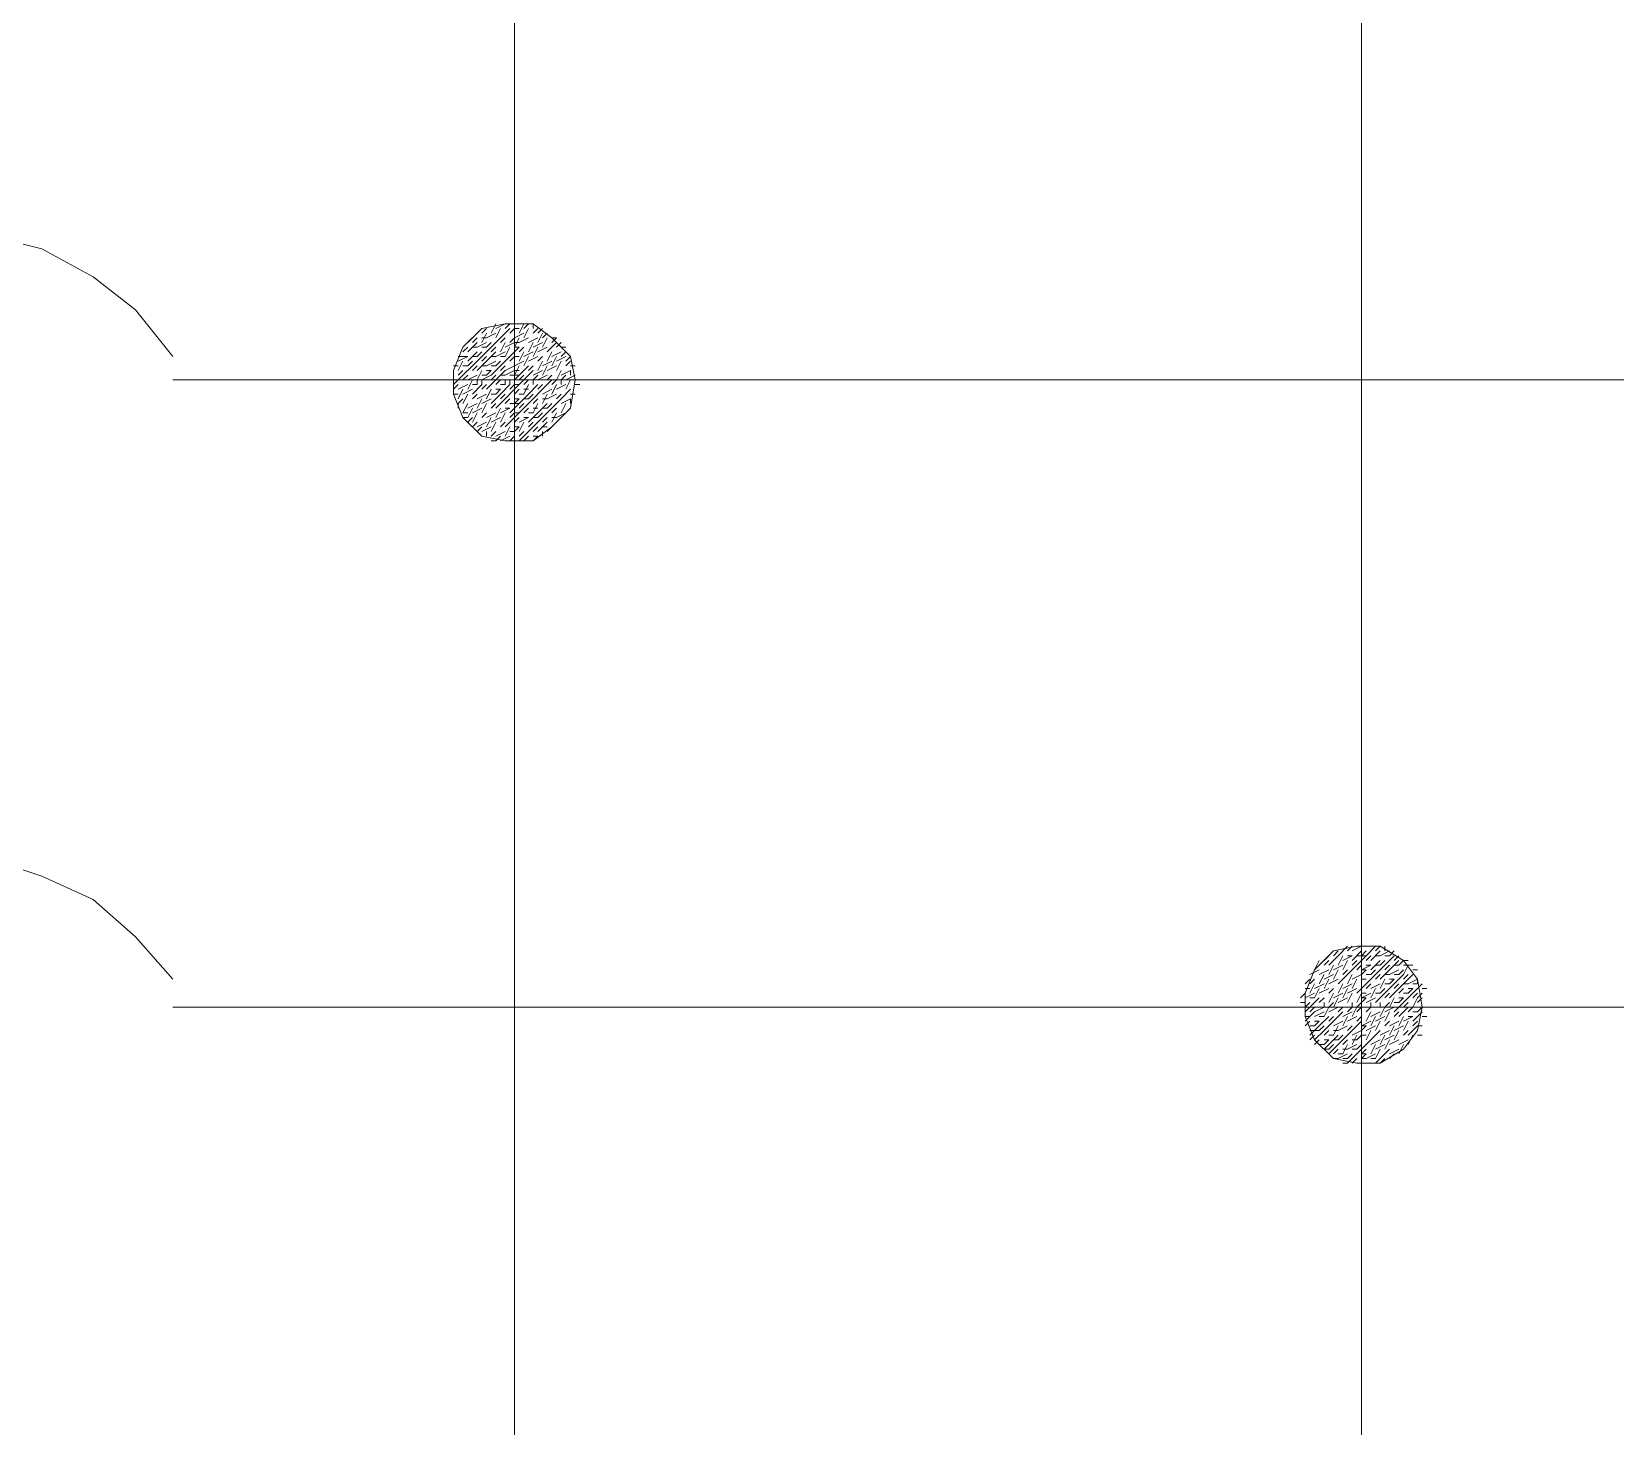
# Model space of a CAD drawing. Header units: metres. Extents: x 0 to 113, y -32 to 21.
# Drawn here: x 62.262 to 62.882, y -15.365 to -14.819 of the extents above; entities that cross this region are included whole.
import ezdxf

# ---------------------------------------------------------------- set-up
doc = ezdxf.new("R2010")
doc.units = ezdxf.units.M
doc.header["$LTSCALE"] = 0.5
doc.layers.add('TABLA', color=7, linetype='Continuous')

msp = doc.modelspace()

# ---------------------------------------------------------------- linework, layer by layer
at = {"layer": 'TABLA', "color": 7, "linetype": 'Continuous', "lineweight": 18, "true_color": 0x000007}
for p, q in [((62.45143, -13.77571), (62.45143, -15.99965)), ((62.783, -13.79037), (62.783, -15.99965)), ((62.44227, -14.93715), (62.4441, -14.93348)), ((62.4441, -14.93531), (62.44776, -14.93348)), ((62.44776, -14.93531), (62.44959, -14.93348)), ((62.45143, -14.93348), (62.45326, -14.93348)), ((62.45143, -14.93348), (62.45326, -14.93348)), ((62.45326, -14.93348), (62.45509, -14.93348)), ((62.45326, -14.93715), (62.45509, -14.93348)), ((62.45509, -14.93531), (62.45692, -14.93348)), ((62.45875, -14.93531), (62.45875, -14.93348)), ((62.43311, -14.94447), (62.43677, -14.94081)), ((62.43494, -14.94081), (62.43677, -14.93898)), ((62.43677, -14.94264), (62.44043, -14.94081)), ((62.4386, -14.93715), (62.44043, -14.93531)), ((62.4386, -14.94081), (62.44043, -14.93715)), ((62.4386, -14.93898), (62.44043, -14.93898)), ((62.44043, -14.93898), (62.4441, -14.93715)), ((62.44043, -14.94264), (62.44227, -14.94081)), ((62.4441, -14.93898), (62.44593, -14.93531)), ((62.44593, -14.94081), (62.44776, -14.93898)), ((62.44593, -14.94447), (62.44776, -14.94081)), ((62.44776, -14.94264), (62.45143, -14.94081)), ((62.44959, -14.93715), (62.45143, -14.93531)), ((62.44959, -14.94081), (62.45143, -14.93898)), ((62.45143, -14.93531), (62.45326, -14.93531)), ((62.45143, -14.93898), (62.45143, -14.93715)), ((62.45143, -14.93898), (62.45509, -14.93715)), ((62.45143, -14.94264), (62.45326, -14.93898)), ((62.45143, -14.94081), (62.45326, -14.94081)), ((62.45326, -14.94081), (62.45692, -14.93898)), ((62.45509, -14.93898), (62.45692, -14.93531)), ((62.45692, -14.94081), (62.46059, -14.93898)), ((62.45692, -14.94447), (62.45875, -14.94081)), ((62.45875, -14.93715), (62.46059, -14.93531)), ((62.45875, -14.94264), (62.46242, -14.94081)), ((62.46059, -14.93715), (62.46242, -14.93531)), ((62.46059, -14.94081), (62.46242, -14.93715)), ((62.46242, -14.93898), (62.46425, -14.93715)), ((62.46242, -14.94264), (62.46425, -14.93898)), ((62.46425, -14.94447), (62.46791, -14.94081)), ((62.46608, -14.93898), (62.46791, -14.93898)), ((62.46608, -14.94081), (62.46791, -14.93898)), ((62.46791, -14.94264), (62.46975, -14.94081)), ((62.42944, -14.9463), (62.43127, -14.9463)), ((62.42944, -14.94814), (62.43311, -14.9463)), ((62.43127, -14.94447), (62.43311, -14.94264)), ((62.43127, -14.9463), (62.43311, -14.9463)), ((62.43311, -14.94814), (62.43677, -14.94447)), ((62.43494, -14.94264), (62.43677, -14.94264)), ((62.43494, -14.9463), (62.43677, -14.9463)), ((62.43677, -14.9463), (62.4386, -14.94447)), ((62.4386, -14.94264), (62.44043, -14.94264)), ((62.4386, -14.94814), (62.44043, -14.9463)), ((62.44227, -14.94447), (62.4441, -14.94264)), ((62.44227, -14.9463), (62.4441, -14.9463)), ((62.4441, -14.9463), (62.44776, -14.94447)), ((62.44593, -14.9463), (62.44776, -14.9463)), ((62.44776, -14.9463), (62.44959, -14.94264)), ((62.44959, -14.94814), (62.45143, -14.9463)), ((62.45143, -14.94264), (62.45326, -14.94264)), ((62.45143, -14.94447), (62.45326, -14.94264)), ((62.45143, -14.9463), (62.45326, -14.9463)), ((62.45326, -14.94447), (62.45509, -14.94264)), ((62.45326, -14.94814), (62.45509, -14.94447)), ((62.45509, -14.9463), (62.45875, -14.94447)), ((62.45509, -14.94997), (62.45692, -14.9463)), ((62.45692, -14.94814), (62.46059, -14.9463)), ((62.45875, -14.9463), (62.46059, -14.94264)), ((62.46059, -14.94447), (62.46425, -14.94264)), ((62.46059, -14.94814), (62.46242, -14.9463)), ((62.46425, -14.94814), (62.46608, -14.94447)), ((62.46608, -14.9463), (62.46975, -14.94447)), ((62.46608, -14.94997), (62.46791, -14.9463)), ((62.46791, -14.94814), (62.47158, -14.9463)), ((62.46975, -14.94264), (62.47158, -14.94264)), ((62.46975, -14.9463), (62.47158, -14.94447)), ((62.47158, -14.94814), (62.47341, -14.9463)), ((62.42761, -14.94997), (62.42944, -14.94997)), ((62.42761, -14.95363), (62.42761, -14.9518)), ((62.42944, -14.9518), (62.43127, -14.94814)), ((62.42944, -14.95363), (62.43127, -14.9518)), ((62.43127, -14.94997), (62.43311, -14.94997)), ((62.43127, -14.95546), (62.43311, -14.95363)), ((62.43311, -14.94997), (62.43494, -14.94814)), ((62.43311, -14.95546), (62.43677, -14.95363)), ((62.43494, -14.9518), (62.43677, -14.94997)), ((62.43677, -14.95546), (62.4386, -14.9518)), ((62.4386, -14.94997), (62.44043, -14.94997)), ((62.4386, -14.95363), (62.44043, -14.95363)), ((62.44043, -14.94997), (62.4441, -14.94814)), ((62.44043, -14.9518), (62.44227, -14.9518)), ((62.44043, -14.95363), (62.44227, -14.9518)), ((62.44227, -14.94997), (62.4441, -14.94997)), ((62.44227, -14.95546), (62.4441, -14.95363)), ((62.4441, -14.94997), (62.44593, -14.94814)), ((62.44593, -14.9518), (62.44776, -14.94997)), ((62.44593, -14.95363), (62.44776, -14.95363)), ((62.44776, -14.95363), (62.45143, -14.9518)), ((62.44959, -14.95363), (62.45143, -14.95363)), ((62.45143, -14.94997), (62.45143, -14.94814)), ((62.45143, -14.94997), (62.45509, -14.94814)), ((62.45143, -14.95363), (62.45326, -14.94997)), ((62.45143, -14.9518), (62.45326, -14.9518)), ((62.45143, -14.95363), (62.45326, -14.95363)), ((62.45326, -14.95546), (62.45509, -14.95363)), ((62.45509, -14.95546), (62.45875, -14.9518)), ((62.45692, -14.9518), (62.45875, -14.94997)), ((62.45875, -14.95363), (62.46242, -14.9518)), ((62.45875, -14.95546), (62.46059, -14.95363)), ((62.46059, -14.9518), (62.46242, -14.94814)), ((62.46059, -14.95546), (62.46425, -14.95363)), ((62.46242, -14.94997), (62.46608, -14.94814)), ((62.46242, -14.95363), (62.46425, -14.94997)), ((62.46425, -14.9518), (62.46791, -14.94997)), ((62.46425, -14.95546), (62.46608, -14.95363)), ((62.46791, -14.9518), (62.46975, -14.94814)), ((62.46791, -14.95546), (62.46975, -14.9518)), ((62.46975, -14.95363), (62.47341, -14.9518)), ((62.46975, -14.95546), (62.47158, -14.95363)), ((62.47158, -14.94997), (62.47341, -14.94814)), ((62.47158, -14.95546), (62.47524, -14.95363)), ((62.47341, -14.94997), (62.47524, -14.94997)), ((62.47341, -14.95363), (62.47341, -14.9518)), ((63.20984, -14.95546), (62.3177, -14.95546)), ((62.42761, -14.95546), (62.42944, -14.95546)), ((62.42761, -14.9573), (62.42944, -14.95546)), ((62.42761, -14.95913), (62.42944, -14.9573)), ((62.42944, -14.95913), (62.43311, -14.9573)), ((62.42944, -14.96279), (62.43127, -14.95913)), ((62.43127, -14.95546), (62.43311, -14.95546)), ((62.43127, -14.96096), (62.43494, -14.95913)), ((62.43311, -14.95913), (62.43494, -14.95546)), ((62.43494, -14.95546), (62.43677, -14.95546)), ((62.43494, -14.9573), (62.43677, -14.9573)), ((62.43677, -14.9573), (62.43677, -14.95546)), ((62.43677, -14.95546), (62.4386, -14.95546)), ((62.4386, -14.95913), (62.44043, -14.9573)), ((62.44043, -14.95913), (62.4441, -14.95546)), ((62.44043, -14.96279), (62.44227, -14.95913)), ((62.4441, -14.9573), (62.44593, -14.95546)), ((62.4441, -14.95913), (62.44593, -14.95913)), ((62.4441, -14.96096), (62.44593, -14.95913)), ((62.44593, -14.95546), (62.44776, -14.95546)), ((62.44593, -14.9573), (62.44776, -14.9573)), ((62.44776, -14.95546), (62.44959, -14.95546)), ((62.44776, -14.9573), (62.44776, -14.95546)), ((62.44776, -14.95546), (62.44959, -14.95546)), ((62.44959, -14.95546), (62.45143, -14.95546)), ((62.44959, -14.95913), (62.45143, -14.9573)), ((62.45143, -14.95913), (62.45509, -14.95546)), ((62.45143, -14.9573), (62.45326, -14.9573)), ((62.45143, -14.96096), (62.45326, -14.95913)), ((62.45326, -14.95546), (62.45509, -14.95546)), ((62.45509, -14.9573), (62.45692, -14.95546)), ((62.45509, -14.96096), (62.45692, -14.9573)), ((62.45509, -14.95913), (62.45692, -14.95913)), ((62.45692, -14.95546), (62.45875, -14.95546)), ((62.45875, -14.9573), (62.45875, -14.95546)), ((62.46059, -14.95546), (62.46242, -14.95546)), ((62.46059, -14.95913), (62.46242, -14.9573)), ((62.46242, -14.96096), (62.46608, -14.95913)), ((62.46608, -14.95546), (62.46791, -14.95546)), ((62.46608, -14.9573), (62.46791, -14.95546)), ((62.46608, -14.96096), (62.46791, -14.9573)), ((62.46791, -14.95546), (62.46975, -14.95546)), ((62.46791, -14.95913), (62.47158, -14.9573)), ((62.46975, -14.9573), (62.46975, -14.95546)), ((62.47158, -14.95913), (62.47341, -14.95546)), ((62.47524, -14.9573), (62.47707, -14.9573)), ((62.42761, -14.96096), (62.42944, -14.96096)), ((62.42944, -14.96462), (62.43127, -14.96279)), ((62.42944, -14.96646), (62.42944, -14.96462)), ((62.43127, -14.96462), (62.43311, -14.96096)), ((62.43127, -14.96829), (62.43311, -14.96462)), ((62.43311, -14.96646), (62.43677, -14.96462)), ((62.43494, -14.96279), (62.43677, -14.96096)), ((62.43677, -14.96279), (62.44043, -14.96096)), ((62.43677, -14.96646), (62.4386, -14.96279)), ((62.4386, -14.96462), (62.44227, -14.96279)), ((62.4386, -14.96829), (62.44043, -14.96462)), ((62.44227, -14.96096), (62.4441, -14.96096)), ((62.44227, -14.96646), (62.4441, -14.96462)), ((62.44593, -14.96279), (62.44776, -14.96096)), ((62.44776, -14.96462), (62.44959, -14.96279)), ((62.44959, -14.96462), (62.45143, -14.96462)), ((62.45143, -14.96279), (62.45326, -14.96279)), ((62.45143, -14.96462), (62.45326, -14.96279)), ((62.45143, -14.96462), (62.45326, -14.96462)), ((62.45326, -14.96096), (62.45509, -14.96096)), ((62.45326, -14.96646), (62.45509, -14.96462)), ((62.45509, -14.96279), (62.45692, -14.96279)), ((62.45692, -14.96279), (62.45875, -14.96096)), ((62.45875, -14.96462), (62.46059, -14.96279)), ((62.45875, -14.96829), (62.46059, -14.96462)), ((62.46242, -14.96462), (62.46425, -14.96096)), ((62.46242, -14.96279), (62.46425, -14.96279)), ((62.46425, -14.96279), (62.46791, -14.96096)), ((62.46425, -14.96646), (62.46608, -14.96462)), ((62.46791, -14.96279), (62.46975, -14.96096)), ((62.46975, -14.96462), (62.47341, -14.96279)), ((62.46975, -14.96829), (62.47158, -14.96462)), ((62.47341, -14.96096), (62.47524, -14.96096)), ((62.47341, -14.96462), (62.47341, -14.96279)), ((62.43127, -14.96829), (62.43311, -14.96829)), ((62.43127, -14.97012), (62.43311, -14.97012)), ((62.43311, -14.97012), (62.43494, -14.96646)), ((62.43311, -14.97195), (62.43494, -14.97012)), ((62.43494, -14.96829), (62.4386, -14.96646)), ((62.43494, -14.97195), (62.43677, -14.96829)), ((62.43494, -14.97378), (62.43677, -14.97195)), ((62.43677, -14.97378), (62.44043, -14.97195)), ((62.4386, -14.97012), (62.44043, -14.96829)), ((62.44043, -14.97012), (62.4441, -14.96829)), ((62.44043, -14.97378), (62.44227, -14.97012)), ((62.44227, -14.97195), (62.44593, -14.97012)), ((62.44227, -14.97562), (62.4441, -14.97195)), ((62.4441, -14.97012), (62.44593, -14.96646)), ((62.44593, -14.96829), (62.44959, -14.96646)), ((62.44593, -14.97195), (62.44776, -14.96829)), ((62.44593, -14.97378), (62.44776, -14.97195)), ((62.44776, -14.96646), (62.44959, -14.96646)), ((62.44776, -14.97378), (62.45143, -14.97012)), ((62.44959, -14.96829), (62.45143, -14.96646)), ((62.44959, -14.97012), (62.45143, -14.96829)), ((62.45143, -14.96829), (62.45326, -14.96829)), ((62.45143, -14.97195), (62.45326, -14.97012)), ((62.45326, -14.97195), (62.45692, -14.97012)), ((62.45326, -14.97562), (62.45509, -14.97195)), ((62.45509, -14.96829), (62.45692, -14.96646)), ((62.45509, -14.97012), (62.45692, -14.97012)), ((62.45692, -14.96829), (62.45875, -14.96829)), ((62.45692, -14.97378), (62.45875, -14.97195)), ((62.45875, -14.96646), (62.46059, -14.96646)), ((62.45875, -14.97012), (62.46059, -14.97012)), ((62.46059, -14.97012), (62.46242, -14.96829)), ((62.46059, -14.97562), (62.46425, -14.97195)), ((62.46242, -14.96646), (62.46425, -14.96646)), ((62.46242, -14.97195), (62.46425, -14.97012)), ((62.46425, -14.97562), (62.46791, -14.97195)), ((62.46608, -14.96829), (62.46791, -14.96646)), ((62.46608, -14.97195), (62.46791, -14.96829)), ((62.46608, -14.97012), (62.46791, -14.97012)), ((62.46791, -14.97012), (62.47158, -14.96829)), ((62.43677, -14.97562), (62.4386, -14.97378)), ((62.4386, -14.97562), (62.44227, -14.97378)), ((62.44043, -14.97745), (62.44043, -14.97562)), ((62.44227, -14.97745), (62.4441, -14.97562)), ((62.4441, -14.97745), (62.44776, -14.97562)), ((62.4441, -14.97928), (62.44593, -14.97745)), ((62.44593, -14.97928), (62.44959, -14.97745)), ((62.44776, -14.97745), (62.44959, -14.97378)), ((62.44959, -14.97562), (62.45143, -14.97562)), ((62.44959, -14.97928), (62.45143, -14.97745)), ((62.45143, -14.97378), (62.45326, -14.97378)), ((62.45143, -14.97562), (62.45326, -14.97378)), ((62.45143, -14.97745), (62.45143, -14.97562)), ((62.45326, -14.97745), (62.45509, -14.97562)), ((62.45509, -14.97928), (62.45692, -14.97745)), ((62.45875, -14.97562), (62.46059, -14.97378)), ((62.45875, -14.97745), (62.46059, -14.97745)), ((62.45875, -14.97928), (62.46059, -14.97745)), ((62.46242, -14.97378), (62.46425, -14.97378)), ((62.46242, -14.97745), (62.46242, -14.97562)), ((62.44227, -14.97928), (62.4441, -14.97928)), ((62.44959, -14.97928), (62.45143, -14.97928)), ((62.76468, -15.18629), (62.76651, -15.18262)), ((62.76835, -15.18262), (62.77018, -15.18079)), ((62.76835, -15.18445), (62.77018, -15.18262)), ((62.77201, -15.18079), (62.77384, -15.17896)), ((62.77384, -15.18445), (62.77567, -15.18079)), ((62.77567, -15.18262), (62.77934, -15.18079)), ((62.77567, -15.18629), (62.77751, -15.18262)), ((62.77751, -15.17896), (62.77934, -15.17713)), ((62.77751, -15.18079), (62.77934, -15.18079)), ((62.77934, -15.17896), (62.783, -15.17713)), ((62.77934, -15.18445), (62.78117, -15.18262)), ((62.78117, -15.18079), (62.783, -15.18079)), ((62.783, -15.17713), (62.78483, -15.17713)), ((62.783, -15.18079), (62.78483, -15.17896)), ((62.783, -15.18079), (62.78483, -15.18079)), ((62.78483, -15.17713), (62.78667, -15.17713)), ((62.78483, -15.18262), (62.78667, -15.18079)), ((62.78667, -15.17713), (62.7885, -15.17713)), ((62.78667, -15.18262), (62.79033, -15.17896)), ((62.78667, -15.18629), (62.79033, -15.18262)), ((62.7885, -15.17896), (62.79033, -15.17713)), ((62.7885, -15.18079), (62.79033, -15.18079)), ((62.79033, -15.18079), (62.79399, -15.17896)), ((62.79033, -15.18445), (62.79216, -15.18262)), ((62.79216, -15.17896), (62.79216, -15.17713)), ((62.79216, -15.18079), (62.79399, -15.18079)), ((62.79399, -15.18079), (62.79583, -15.17896)), ((62.79583, -15.18262), (62.79766, -15.18079)), ((62.79766, -15.18445), (62.79949, -15.18262)), ((62.79949, -15.18262), (62.80132, -15.18262)), ((62.76285, -15.18812), (62.76651, -15.18629)), ((62.76651, -15.18812), (62.77018, -15.18629)), ((62.76651, -15.19178), (62.76835, -15.18812)), ((62.76835, -15.18995), (62.77201, -15.18812)), ((62.77018, -15.18812), (62.77201, -15.18445)), ((62.77201, -15.18629), (62.77567, -15.18445)), ((62.77201, -15.18995), (62.77384, -15.18629)), ((62.77567, -15.18812), (62.77751, -15.18629)), ((62.77751, -15.19178), (62.77934, -15.18812)), ((62.77934, -15.18995), (62.783, -15.18812)), ((62.78117, -15.18629), (62.783, -15.18445)), ((62.783, -15.18629), (62.78667, -15.18445)), ((62.783, -15.18629), (62.78483, -15.18629)), ((62.783, -15.18812), (62.78483, -15.18629)), ((62.783, -15.18995), (62.783, -15.18812)), ((62.78483, -15.18445), (62.78667, -15.18445)), ((62.78483, -15.18812), (62.78667, -15.18812)), ((62.78667, -15.18812), (62.7885, -15.18629)), ((62.7885, -15.18445), (62.79033, -15.18445)), ((62.7885, -15.18995), (62.79033, -15.18812)), ((62.79216, -15.18629), (62.79399, -15.18445)), ((62.79216, -15.18812), (62.79399, -15.18812)), ((62.79399, -15.18812), (62.79766, -15.18629)), ((62.79583, -15.18445), (62.79766, -15.18445)), ((62.79583, -15.18812), (62.79766, -15.18812)), ((62.79766, -15.18812), (62.79949, -15.18629)), ((62.79949, -15.18445), (62.80132, -15.18445)), ((62.79949, -15.18995), (62.80132, -15.18812)), ((62.80132, -15.18445), (62.80315, -15.18445)), ((62.80315, -15.18629), (62.80498, -15.18629)), ((62.75919, -15.19728), (62.76102, -15.19544)), ((62.76102, -15.19178), (62.76285, -15.18995)), ((62.76102, -15.19361), (62.76285, -15.19361)), ((62.76102, -15.19728), (62.76468, -15.19544)), ((62.76285, -15.19178), (62.76468, -15.18995)), ((62.76285, -15.19544), (62.76468, -15.19178)), ((62.76468, -15.19361), (62.76835, -15.19178)), ((62.76468, -15.19728), (62.76651, -15.19361)), ((62.76651, -15.19544), (62.77018, -15.19361)), ((62.76835, -15.19361), (62.77018, -15.18995)), ((62.77018, -15.19178), (62.77384, -15.18995)), ((62.77018, -15.19544), (62.77201, -15.19361)), ((62.77018, -15.19911), (62.77201, -15.19544)), ((62.77201, -15.19728), (62.77567, -15.19544)), ((62.77384, -15.19544), (62.77567, -15.19178)), ((62.77567, -15.19361), (62.77934, -15.19178)), ((62.77567, -15.19728), (62.77751, -15.19361)), ((62.77751, -15.19544), (62.78117, -15.19361)), ((62.77751, -15.19911), (62.77934, -15.19544)), ((62.77934, -15.19361), (62.78117, -15.18995)), ((62.78117, -15.19544), (62.783, -15.19361)), ((62.78117, -15.19911), (62.783, -15.19544)), ((62.783, -15.18995), (62.78483, -15.18995)), ((62.783, -15.19178), (62.783, -15.18995)), ((62.783, -15.19544), (62.78483, -15.19544)), ((62.783, -15.19728), (62.78667, -15.19544)), ((62.78483, -15.19361), (62.78667, -15.19178)), ((62.78667, -15.19361), (62.79033, -15.19178)), ((62.78667, -15.19728), (62.7885, -15.19361)), ((62.7885, -15.19544), (62.79033, -15.19544)), ((62.79033, -15.19361), (62.79216, -15.18995)), ((62.79033, -15.19544), (62.79216, -15.19361)), ((62.79216, -15.19178), (62.79399, -15.19178)), ((62.79216, -15.19728), (62.79399, -15.19544)), ((62.79399, -15.18995), (62.79583, -15.18995)), ((62.79399, -15.19178), (62.79583, -15.18995)), ((62.79583, -15.19361), (62.79766, -15.19178)), ((62.79766, -15.19544), (62.79949, -15.19361)), ((62.79949, -15.19178), (62.80132, -15.19178)), ((62.79949, -15.19544), (62.80132, -15.19544)), ((62.80132, -15.19178), (62.80498, -15.18995)), ((62.80132, -15.19361), (62.80315, -15.19361)), ((62.80132, -15.19544), (62.80315, -15.19361)), ((62.80315, -15.19178), (62.80498, -15.19178)), ((62.80315, -15.19728), (62.80498, -15.19544)), ((62.80498, -15.19178), (62.80498, -15.18995)), ((62.80682, -15.19361), (62.80865, -15.19361)), ((63.20984, -15.20094), (62.3177, -15.20094)), ((62.75919, -15.19911), (62.76102, -15.19911)), ((62.76102, -15.20094), (62.76285, -15.19911)), ((62.76102, -15.20094), (62.76285, -15.20094)), ((62.76102, -15.20277), (62.76285, -15.20094)), ((62.76285, -15.19728), (62.76468, -15.19728)), ((62.76285, -15.20094), (62.76651, -15.19728)), ((62.76285, -15.20277), (62.76468, -15.20094)), ((62.76651, -15.19911), (62.76835, -15.19728)), ((62.76835, -15.20094), (62.76835, -15.19911)), ((62.76835, -15.20094), (62.77018, -15.20094)), ((62.76835, -15.2046), (62.77018, -15.20094)), ((62.77018, -15.20094), (62.77201, -15.19911)), ((62.77018, -15.20277), (62.77384, -15.20094)), ((62.77201, -15.20094), (62.77384, -15.19728)), ((62.77201, -15.20094), (62.77384, -15.20094)), ((62.77384, -15.19911), (62.77751, -15.19728)), ((62.77384, -15.20277), (62.77567, -15.20094)), ((62.77751, -15.20277), (62.77934, -15.20094)), ((62.77934, -15.20094), (62.77934, -15.19911)), ((62.77934, -15.20094), (62.78117, -15.20094)), ((62.77934, -15.2046), (62.78117, -15.20094)), ((62.78117, -15.20094), (62.783, -15.19911)), ((62.78117, -15.20277), (62.783, -15.20094)), ((62.783, -15.19728), (62.78483, -15.19728)), ((62.783, -15.19911), (62.78483, -15.19728)), ((62.783, -15.20094), (62.783, -15.19911)), ((62.783, -15.20094), (62.78483, -15.20094)), ((62.783, -15.20094), (62.78483, -15.20094)), ((62.78483, -15.19911), (62.7885, -15.19728)), ((62.78483, -15.20277), (62.78667, -15.20094)), ((62.78667, -15.20094), (62.78667, -15.19911)), ((62.7885, -15.20094), (62.79033, -15.20094)), ((62.79033, -15.20094), (62.79033, -15.19911)), ((62.79033, -15.20094), (62.79216, -15.20094)), ((62.79033, -15.2046), (62.79216, -15.20094)), ((62.79216, -15.20094), (62.79399, -15.19911)), ((62.79216, -15.20277), (62.79583, -15.20094)), ((62.79399, -15.20094), (62.79583, -15.19728)), ((62.79399, -15.20094), (62.79583, -15.20094)), ((62.79583, -15.19911), (62.79766, -15.19911)), ((62.79583, -15.20277), (62.79766, -15.20094)), ((62.79766, -15.19728), (62.79949, -15.19728)), ((62.79766, -15.19911), (62.79949, -15.19728)), ((62.79949, -15.20094), (62.80132, -15.19911)), ((62.79949, -15.20094), (62.80132, -15.20094)), ((62.80132, -15.20277), (62.80315, -15.20094)), ((62.80498, -15.19911), (62.80682, -15.19728)), ((62.80498, -15.20094), (62.80682, -15.20094)), ((62.80498, -15.20277), (62.80682, -15.20094)), ((62.76102, -15.2046), (62.76285, -15.2046)), ((62.76102, -15.20827), (62.76285, -15.20644)), ((62.76468, -15.2046), (62.76835, -15.20277)), ((62.76468, -15.20644), (62.76651, -15.20644)), ((62.76468, -15.20827), (62.76651, -15.20644)), ((62.76651, -15.2046), (62.76835, -15.2046)), ((62.77018, -15.20644), (62.77201, -15.2046)), ((62.77201, -15.20827), (62.77567, -15.20644)), ((62.77567, -15.2046), (62.77934, -15.20277)), ((62.77567, -15.20827), (62.77751, -15.2046)), ((62.77751, -15.20644), (62.78117, -15.2046)), ((62.78117, -15.20644), (62.783, -15.2046)), ((62.783, -15.2046), (62.783, -15.20277)), ((62.783, -15.20827), (62.78667, -15.20644)), ((62.78483, -15.20644), (62.78667, -15.20277)), ((62.78667, -15.2046), (62.79033, -15.20277)), ((62.78667, -15.20827), (62.7885, -15.2046)), ((62.7885, -15.20644), (62.79216, -15.2046)), ((62.7885, -15.2101), (62.79033, -15.20644)), ((62.79216, -15.20644), (62.79399, -15.20277)), ((62.79216, -15.20827), (62.79399, -15.20644)), ((62.79399, -15.20827), (62.79766, -15.20644)), ((62.79583, -15.2046), (62.79766, -15.20277)), ((62.79766, -15.20827), (62.79949, -15.2046)), ((62.79949, -15.20644), (62.80315, -15.2046)), ((62.79949, -15.2101), (62.80132, -15.20644)), ((62.80132, -15.2046), (62.80315, -15.2046)), ((62.80315, -15.20277), (62.80498, -15.20277)), ((62.80315, -15.20644), (62.80682, -15.20277)), ((62.80315, -15.20827), (62.80498, -15.20644)), ((62.80682, -15.2046), (62.80865, -15.2046)), ((62.76285, -15.20827), (62.76468, -15.20827)), ((62.76285, -15.2101), (62.76468, -15.2101)), ((62.76285, -15.21376), (62.76468, -15.21193)), ((62.76468, -15.2101), (62.76651, -15.2101)), ((62.76468, -15.2156), (62.76651, -15.21376)), ((62.76651, -15.2101), (62.76835, -15.20827)), ((62.76835, -15.21193), (62.77018, -15.2101)), ((62.76835, -15.21376), (62.77018, -15.21376)), ((62.76835, -15.2156), (62.77018, -15.21376)), ((62.77018, -15.21193), (62.77201, -15.21193)), ((62.77201, -15.21193), (62.77384, -15.20827)), ((62.77201, -15.2101), (62.77384, -15.2101)), ((62.77201, -15.21376), (62.77384, -15.21376)), ((62.77384, -15.2101), (62.77751, -15.20827)), ((62.77384, -15.21376), (62.77567, -15.21193)), ((62.77567, -15.2156), (62.77751, -15.21376)), ((62.77751, -15.2101), (62.77934, -15.20827)), ((62.77934, -15.21193), (62.783, -15.2101)), ((62.77934, -15.2156), (62.78117, -15.21193)), ((62.77934, -15.21376), (62.78117, -15.21376)), ((62.78117, -15.21376), (62.783, -15.21193)), ((62.783, -15.20827), (62.78483, -15.20827)), ((62.783, -15.2101), (62.78483, -15.20827)), ((62.783, -15.21193), (62.783, -15.2101)), ((62.783, -15.21193), (62.78483, -15.21193)), ((62.78483, -15.2101), (62.7885, -15.20827)), ((62.78483, -15.21376), (62.78667, -15.2101)), ((62.78667, -15.2156), (62.79033, -15.21376)), ((62.79033, -15.21193), (62.79399, -15.2101)), ((62.79033, -15.2156), (62.79216, -15.21193)), ((62.79216, -15.21376), (62.79583, -15.21193)), ((62.79216, -15.21743), (62.79399, -15.21376)), ((62.79399, -15.21193), (62.79583, -15.20827)), ((62.79399, -15.2156), (62.79766, -15.21376)), ((62.79583, -15.2101), (62.79949, -15.20827)), ((62.79583, -15.21376), (62.79766, -15.2101)), ((62.79766, -15.2156), (62.80132, -15.21376)), ((62.79949, -15.21193), (62.80132, -15.2101)), ((62.80132, -15.2156), (62.80315, -15.21193)), ((62.80498, -15.21193), (62.80682, -15.21193)), ((62.76651, -15.2156), (62.76835, -15.2156)), ((62.76835, -15.21743), (62.77018, -15.21743)), ((62.77018, -15.21743), (62.77201, -15.2156)), ((62.77201, -15.21926), (62.77384, -15.21743)), ((62.77384, -15.21926), (62.77567, -15.21926)), ((62.77384, -15.22109), (62.77751, -15.21926)), ((62.77567, -15.21926), (62.77751, -15.2156)), ((62.77567, -15.21743), (62.77751, -15.21743)), ((62.77751, -15.21743), (62.78117, -15.2156)), ((62.77751, -15.22109), (62.77934, -15.21926)), ((62.77934, -15.21743), (62.78117, -15.21743)), ((62.78117, -15.21743), (62.783, -15.2156)), ((62.783, -15.21926), (62.78483, -15.21743)), ((62.783, -15.21926), (62.78483, -15.21926)), ((62.783, -15.22109), (62.78483, -15.21926)), ((62.78483, -15.22109), (62.7885, -15.21926)), ((62.78667, -15.21926), (62.7885, -15.2156)), ((62.7885, -15.21743), (62.79216, -15.2156)), ((62.7885, -15.22109), (62.79033, -15.21743)), ((62.79399, -15.21926), (62.79766, -15.21743)), ((62.79399, -15.22109), (62.79583, -15.21926)), ((62.79766, -15.21926), (62.79949, -15.2156)), ((62.77201, -15.22109), (62.77384, -15.22109)), ((62.77567, -15.22109), (62.77751, -15.22109)), ((62.77567, -15.22292), (62.77751, -15.22292)), ((62.77934, -15.22292), (62.78117, -15.22109)), ((62.78117, -15.22292), (62.783, -15.22292)), ((62.783, -15.22109), (62.78483, -15.22109)), ((62.783, -15.22292), (62.783, -15.22109)), ((62.783, -15.22292), (62.78483, -15.22292)), ((62.78483, -15.22292), (62.78667, -15.22292)), ((62.78667, -15.22109), (62.7885, -15.22109)), ((62.79033, -15.22292), (62.79216, -15.22109))]:
    msp.add_line(p, q, dxfattribs=at)
for points in [[(62.3177, -14.9463), (62.30304, -14.92799), (62.28655, -14.91516), (62.2664, -14.90417), (62.24442, -14.89868), (62.22244, -14.89868), (62.20045, -14.90234), (62.1803, -14.90967), (62.16198, -14.92066), (62.1455, -14.93715), (62.13451, -14.95546), (62.12535, -14.97562)], [(62.42944, -14.95546), (62.43127, -14.95363), (62.43494, -14.94997), (62.4386, -14.9463), (62.44227, -14.94264), (62.44593, -14.93898), (62.44959, -14.93531)], [(62.43127, -14.94264), (62.43494, -14.93898), (62.43677, -14.93715)], [(62.43677, -14.9518), (62.44043, -14.94814), (62.4441, -14.94447)], [(62.4386, -14.95546), (62.44227, -14.95363), (62.44593, -14.94997), (62.44959, -14.9463), (62.45143, -14.94447)], [(62.4441, -14.95546), (62.44776, -14.9518), (62.45143, -14.94997)], [(62.45143, -14.95546), (62.45326, -14.95363), (62.45692, -14.94997)], [(62.43494, -14.96096), (62.4386, -14.9573), (62.4386, -14.95546)], [(62.44227, -14.96462), (62.44593, -14.96096), (62.44959, -14.9573), (62.44959, -14.95546)], [(62.4441, -14.96646), (62.44776, -14.96279), (62.45143, -14.95913)], [(62.45143, -14.97012), (62.45509, -14.96646), (62.45875, -14.96279), (62.46242, -14.95913), (62.46608, -14.95546)], [(62.45143, -14.96646), (62.45326, -14.96462), (62.45692, -14.96096), (62.46059, -14.9573)], [(62.45326, -14.97928), (62.45509, -14.97745), (62.45875, -14.97378), (62.46242, -14.97012), (62.46608, -14.96646), (62.46975, -14.96279), (62.47341, -14.95913)], [(62.45692, -14.97195), (62.46059, -14.96829), (62.46425, -14.96462)], [(62.3177, -15.18995), (62.30304, -15.17346), (62.28655, -15.15881), (62.2664, -15.14965), (62.24442, -15.14232), (62.22244, -15.14232), (62.20045, -15.14598), (62.1803, -15.15331), (62.16198, -15.1643), (62.1455, -15.18079), (62.13451, -15.19911), (62.12535, -15.21926)], [(62.77018, -15.18445), (62.77384, -15.18079), (62.77751, -15.17713)], [(62.77384, -15.19178), (62.77751, -15.18812), (62.78117, -15.18445), (62.783, -15.18262)], [(62.77934, -15.18262), (62.783, -15.17896), (62.783, -15.17713)], [(62.783, -15.18262), (62.78483, -15.18079), (62.7885, -15.17713)], [(62.783, -15.19361), (62.78483, -15.19178), (62.7885, -15.18812), (62.79216, -15.18445), (62.79583, -15.18079)], [(62.79033, -15.18995), (62.79399, -15.18629), (62.79766, -15.18262)], [(62.7885, -15.19911), (62.79216, -15.19544), (62.79583, -15.19178), (62.79949, -15.18812), (62.80132, -15.18445)], [(62.79399, -15.19728), (62.79766, -15.19361), (62.80132, -15.18995), (62.80315, -15.18812)], [(62.79766, -15.20094), (62.79949, -15.19911), (62.80315, -15.19544), (62.80682, -15.19178)], [(62.80315, -15.20094), (62.80498, -15.19728), (62.80682, -15.19544)], [(62.76102, -15.20644), (62.76468, -15.20277), (62.76835, -15.20094)], [(62.79766, -15.2046), (62.80132, -15.20094), (62.80315, -15.20094)], [(62.76285, -15.21193), (62.76651, -15.20827), (62.77018, -15.2046)], [(62.76468, -15.21376), (62.76835, -15.2101), (62.77201, -15.20644), (62.77567, -15.20277)], [(62.77018, -15.21926), (62.77201, -15.21743), (62.77567, -15.21376), (62.77934, -15.2101), (62.783, -15.20644)], [(62.76835, -15.21743), (62.77018, -15.2156), (62.77384, -15.21193)], [(62.783, -15.21743), (62.78667, -15.21376), (62.79033, -15.2101)], [(62.80132, -15.21193), (62.80498, -15.20827), (62.80682, -15.20827)], [(62.77751, -15.22292), (62.77934, -15.22109), (62.783, -15.21743)], [(62.7885, -15.22292), (62.79033, -15.22109), (62.79399, -15.21743)]]:
    msp.add_lwpolyline(points, dxfattribs=at)
for points in [[(62.47524, -14.95546), (62.47341, -14.9463), (62.46608, -14.93898), (62.45875, -14.93348), (62.44776, -14.93348), (62.4386, -14.93531), (62.43127, -14.94264), (62.42761, -14.9518), (62.42761, -14.96096), (62.43127, -14.97012), (62.4386, -14.97745), (62.44776, -14.97928), (62.45875, -14.97928), (62.46608, -14.97378), (62.47341, -14.96646)], [(62.80682, -15.20094), (62.80498, -15.18995), (62.79949, -15.18262), (62.79033, -15.17713), (62.78117, -15.17713), (62.77201, -15.17896), (62.76468, -15.18629), (62.76102, -15.19544), (62.76102, -15.2046), (62.76468, -15.21376), (62.77201, -15.22109), (62.78117, -15.22292), (62.79033, -15.22292), (62.79949, -15.21743), (62.80498, -15.2101)]]:
    msp.add_lwpolyline(points, close=True, dxfattribs=at)

doc.saveas('drawing.dxf')
